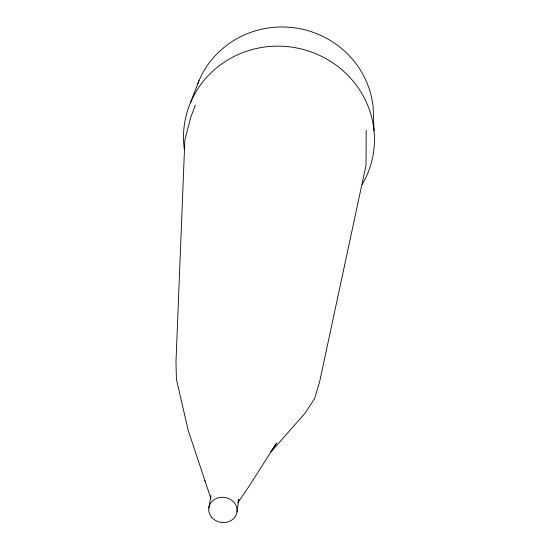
<?xml version="1.0" encoding="UTF-8"?>
<svg xmlns="http://www.w3.org/2000/svg" width="550" height="550" viewBox="0 0 550 550"><rect width="100%" height="100%" fill="white"/><g stroke="black" fill="none" stroke-linecap="round" stroke-linejoin="round"><path stroke-width="0.82" d="M237.022 511.94L238.817 499.386L237.909 502.514M208.794 507.966L211.008 495.474M195.353 105.057L190.568 117.892L184.855 140.161L175.979 361.976L176.406 379.266L188.286 430.657L210.952 498.712M190.644 102.3L199.045 80.575M237.992 502.514L248.82 486.592L276.609 443.053L270.621 452.306L305.058 413.236L314.552 398.619L319.571 382.071L366.025 165.192L366.204 130.316M204.572 480.37L205.432 481.69M374.021 130.68L373.168 107.511A90.771 87.911 9.5 0 0 294.078 27.775A90.771 87.911 9.5 0 0 197.471 84.535M184.353 149.531A95.569 92.084 9.5 0 1 296.911 48.008A95.569 92.084 9.5 0 1 362.216 184.449M211.716 517.316A14.252 12.609 9.2 0 0 236.094 515.102A14.252 12.609 9.2 0 0 220.928 497.331A14.252 12.609 9.2 0 0 211.716 517.316"/></g></svg>
